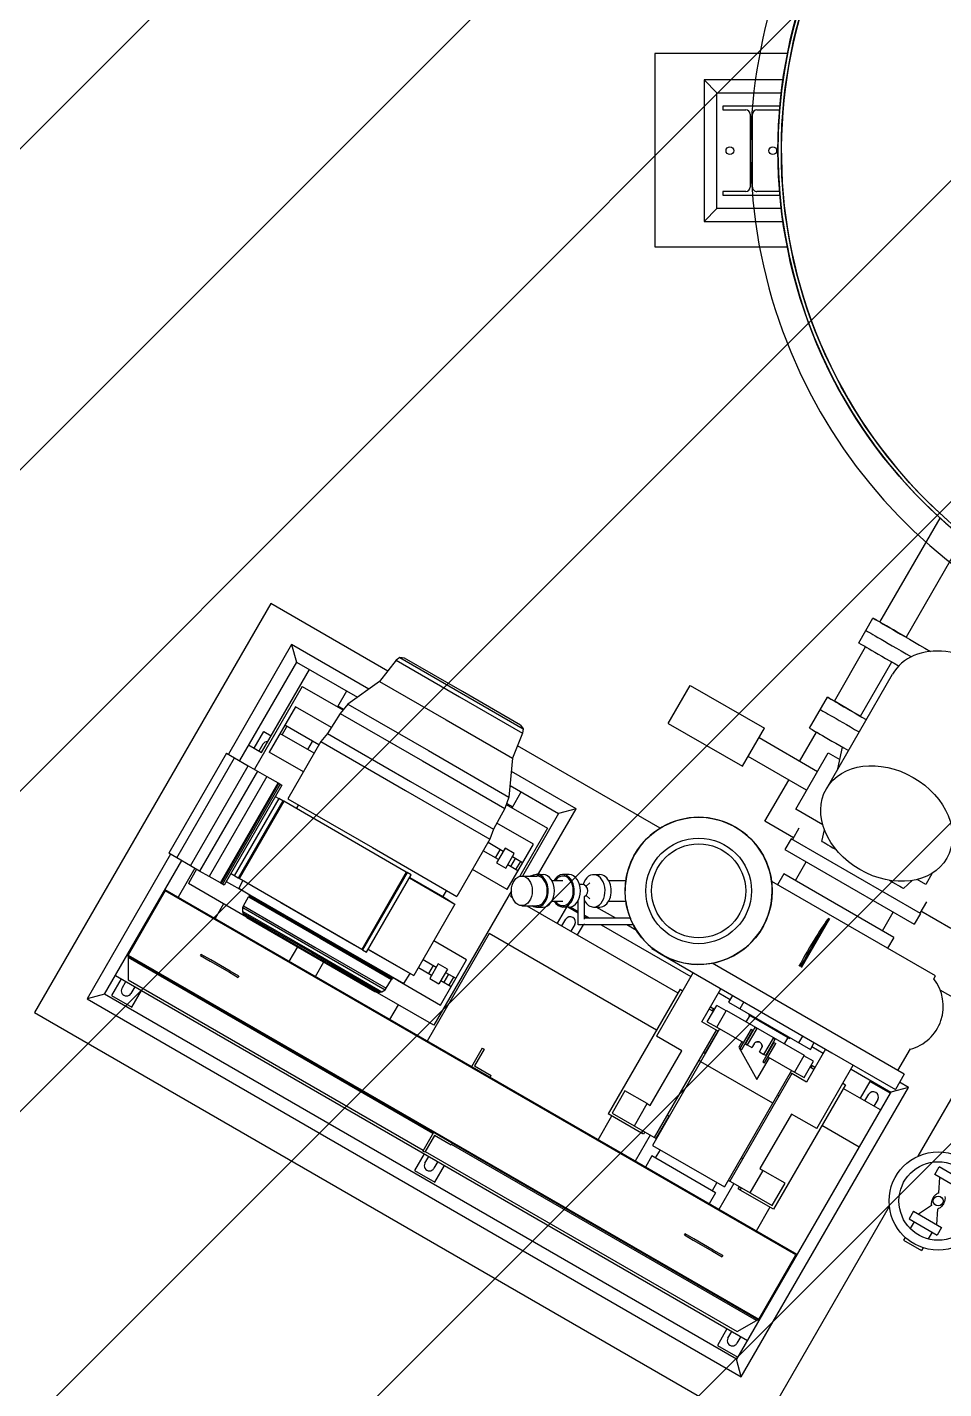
# Model space of a CAD drawing. Header units: metres. Extents: x 0 to 63075, y 0 to 44550.
# Drawn here: x 54331 to 54651.6, y 37339.6 to 37815.8 of the extents above; entities that cross this region are included whole.
import ezdxf

# ---------------------------------------------------------------- set-up
doc = ezdxf.new("R2010")
doc.units = ezdxf.units.M
doc.header["$LTSCALE"] = 75
for name, color, linetype in [('AI-Hatch mob', 7, 'Continuous'), ('GSB', 7, 'Continuous'), ('ML6', 1, 'Continuous'), ('SL1', 8, 'Continuous')]:
    doc.layers.add(name, color=color, linetype=linetype)

# ---------------------------------------------------------------- blocks, each defined once
blk = doc.blocks.new('A$C6bae614f')
at = {"layer": 'SL1'}
for p, q in [((377424.8, 26579.1), (377424.8, 26129.1)), ((377734.1, 26579.1), (377424.8, 26579.1)), ((377739.6, 26565.2), (377739.6, 26565.1)), ((377569.9, 26487.8), (377539.9, 26517.8)), ((377723.6, 26517.8), (377539.9, 26517.8)), ((377539.9, 26517.8), (377539.9, 26187.8)), ((377569.9, 26217.8), (377569.9, 26487.8)), ((377569.9, 26487.8), (377719.7, 26487.8)), ((377583.4, 26456.3), (377583.4, 26447.9)), ((377716.4, 26456.3), (377583.4, 26456.3)), ((377716.4, 26447.9), (377716.4, 26456.3)), ((377583.4, 26447.9), (377636.9, 26447.9)), ((377647, 26437.8), (377647, 26267.8)), ((377652.8, 26267.8), (377652.8, 26437.8)), ((377662.9, 26447.9), (377716.4, 26447.9)), ((377636.9, 26257.7), (377583.4, 26257.7)), ((377583.4, 26257.7), (377583.4, 26249.3)), ((377716.4, 26257.7), (377662.9, 26257.7)), ((377716.4, 26249.3), (377716.4, 26257.7)), ((377583.4, 26249.3), (377716.4, 26249.3)), ((377569.9, 26217.8), (377539.9, 26187.8)), ((377719.7, 26217.8), (377569.9, 26217.8)), ((377539.9, 26187.8), (377723.6, 26187.8)), ((377424.8, 26129.1), (377733.6, 26129.1)), ((377949.5, 25254.6), (378089.5, 25497.1)), ((378143.7, 25450.7), (378010.2, 25219.6)), ((376530.5, 25298.4), (375980.4, 24345.8)), ((376803.2, 25140.9), (376530.5, 25298.4)), ((377900, 25206.4), (377933.2, 25264)), ((376579.1, 25202.7), (376431.6, 24947.1)), ((376579.1, 25202.7), (376590.1, 25161.7)), ((376759.1, 25098.8), (376579.1, 25202.7)), ((377843.3, 25070.7), (377916.2, 25197)), ((376590.1, 25161.7), (376457.6, 24932.1)), ((376590.1, 25161.7), (376732.2, 25079.7)), ((376822.8, 25165.8), (376784, 25116.6)), ((376831.3, 25172.3), (376822.8, 25165.8)), ((376822.8, 25165.8), (376970, 25080.8)), ((376831.3, 25172.3), (376974.9, 25089.4)), ((376841.9, 25170.9), (376831.3, 25172.3)), ((376977, 25092.9), (376841.9, 25170.9)), ((377904, 25035.6), (377976.9, 25162)), ((376508.9, 24951.1), (376620.4, 25144.2)), ((376784, 25116.6), (376709.8, 25063.8)), ((376784, 25116.6), (376938.9, 25027.1)), ((377824.7, 24866.7), (377979, 25133.9)), ((376603.5, 25104.8), (376492.2, 24912.1)), ((376603.5, 25104.8), (376698.4, 25050.1)), ((376707, 25094.2), (376685.7, 25057.3)), ((376974.9, 25089.4), (377118.6, 25006.4)), ((377112.1, 25014.9), (376977, 25092.9)), ((377456.5, 25019), (377507.6, 25107.4)), ((377507.6, 25107.4), (377680.8, 25007.4)), ((376587.9, 25057.8), (376526.9, 24952.2)), ((376671.6, 25009.5), (376587.9, 25057.8)), ((376687, 25059.6), (376700, 25052.1)), ((376709.8, 25063.8), (376691.8, 25042.2)), ((376709.8, 25063.8), (376897.6, 24955.4)), ((376970, 25080.8), (377117.2, 24995.8)), ((377785.4, 25007.9), (377827, 25080.1)), ((376691.8, 25042.2), (376662.9, 24995.4)), ((376691.8, 25042.2), (376883.7, 24931.4)), ((376938.9, 25027.1), (377093.9, 24937.6)), ((376491.6, 24961.1), (376514.1, 25000.1)), ((376514.1, 25000.1), (376531.4, 24990.1)), ((376631.5, 24949.5), (376551.9, 24995.5)), ((376557.1, 24992.5), (376568.1, 25011.5)), ((376642.5, 24968.6), (376562.9, 25014.5)), ((376662.9, 24995.4), (376647.1, 24976.5)), ((376662.9, 24995.4), (376856.2, 24883.8)), ((377117.2, 24995.8), (377093.9, 24937.6)), ((377112.1, 25014.9), (377118.6, 25006.4)), ((377118.6, 25006.4), (377117.2, 24995.8)), ((377456.5, 25019), (377629.7, 24919)), ((377629.7, 24919), (377680.8, 25007.4)), ((377762.2, 24930.3), (377801.6, 24998.5)), ((376478.6, 24968.6), (376508.9, 24951.1)), ((376511.9, 24970.2), (376502.9, 24954.6)), ((376647.1, 24976.5), (376570.2, 24843.4)), ((376616.8, 24958), (376627.8, 24977)), ((376647.1, 24976.5), (376844.1, 24862.8)), ((377437.3, 24774.8), (377105.4, 24966.4)), ((377803.7, 24906.4), (377667.8, 24984.9)), ((377851.3, 24912.7), (377862.3, 24963.5)), ((376427.4, 24949.6), (376292.9, 24716.6)), ((376311.4, 24705.9), (376446, 24938.9)), ((376427.4, 24949.6), (376446, 24938.9)), ((376446, 24938.9), (376478.1, 24920.3)), ((376606.5, 24906.2), (376526.9, 24952.2)), ((376883.7, 24931.4), (377075.6, 24820.6)), ((376897.6, 24955.4), (377085.3, 24847)), ((377093.9, 24937.6), (377085.3, 24847)), ((377778.7, 24863.1), (377642.8, 24941.6)), ((377753.2, 24818.9), (377829.2, 24950.5)), ((377829.2, 24950.5), (377856.1, 24935)), ((376343.6, 24687.3), (376478.1, 24920.3)), ((376499.4, 24908), (376364.8, 24675.1)), ((376521.4, 24895.3), (376386.9, 24662.3)), ((376478.1, 24920.3), (376499.4, 24908)), ((376499.4, 24908), (376521.4, 24895.3)), ((376521.4, 24895.3), (376547.6, 24880.2)), ((377241.6, 24820.2), (377091, 24907.2)), ((376413.1, 24647.2), (376547.6, 24880.2)), ((376549.1, 24879.3), (376414.6, 24646.3)), ((376552.2, 24877.5), (376417.7, 24644.6)), ((376552.5, 24877.3), (376418, 24644.4)), ((376556, 24875.3), (376421.5, 24642.4)), ((376547.6, 24880.2), (376549.1, 24879.3)), ((376549.1, 24879.3), (376552.2, 24877.5)), ((376552.2, 24877.5), (376552.5, 24877.3)), ((376552.5, 24877.3), (376556, 24875.3)), ((376844.1, 24862.8), (377041.1, 24749)), ((376856.2, 24883.8), (377049.5, 24772.2)), ((377087.9, 24874.3), (377200.7, 24809.2)), ((377681.7, 24790.9), (377737.2, 24887)), ((376549.2, 24844.1), (376445.2, 24664)), ((376558.7, 24838.6), (376454.7, 24658.5)), ((376560.6, 24837.6), (376456.6, 24657.4)), ((376540.7, 24848.8), (376549.1, 24843.9)), ((376558.7, 24838.6), (376549.2, 24844.1)), ((376560.6, 24837.6), (376558.7, 24838.6)), ((376846.2, 24672.7), (376560.6, 24837.6)), ((376570.2, 24843.4), (376767.2, 24729.7)), ((377085.3, 24847), (377075.6, 24820.6)), ((377080, 24832.7), (377094.1, 24824.6)), ((377092.8, 24822.3), (377114.1, 24859.2)), ((376594.9, 24829.2), (376589.9, 24820.6)), ((377075.6, 24820.6), (377049.5, 24772.2)), ((377079.1, 24830.2), (377175, 24774.8)), ((377200.7, 24809.2), (377116.5, 24663.4)), ((377154.1, 24668.6), (377241.6, 24820.2)), ((377241.6, 24820.2), (377200.7, 24809.2)), ((377816.6, 24782.3), (377753.2, 24818.9)), ((377049.5, 24772.2), (377041.1, 24749)), ((377142.1, 24737.8), (377057.4, 24786.8)), ((377175, 24774.8), (377110.3, 24662.7)), ((377748, 24752.7), (377681.7, 24790.9)), ((377760.9, 24775.1), (377745.5, 24748.4)), ((377814.5, 24744.1), (377820.4, 24771)), ((377041.1, 24749), (376964.2, 24615.9)), ((377071.7, 24720.8), (377036.5, 24741.1)), ((377081.1, 24632.2), (377142.1, 24737.8)), ((377742.7, 24750), (377728.2, 24724.9)), ((378044, 24576), (377742.7, 24750)), ((376297.1, 24714.2), (376102.4, 24377)), ((376311.4, 24705.9), (376292.9, 24716.6)), ((376343.6, 24687.3), (376311.4, 24705.9)), ((376767.2, 24729.7), (376964.2, 24615.9)), ((377060.7, 24701.7), (377025.5, 24722)), ((377054.2, 24705.5), (377065.2, 24724.5)), ((377076.2, 24728.6), (377056.2, 24693.9)), ((377097.8, 24716.1), (377076.2, 24728.6)), ((377077.8, 24681.4), (377097.8, 24716.1)), ((377099.8, 24704.5), (377088.8, 24685.5)), ((377117.1, 24694.5), (377093.3, 24708.3)), ((377728.2, 24724.9), (378029.5, 24550.9)), ((376143.4, 24387.9), (376323.1, 24699.2)), ((376353.4, 24681.7), (376314.4, 24614.1)), ((376357.7, 24679.2), (376338.5, 24645.9)), ((376364.8, 24675.1), (376343.6, 24687.3)), ((376386.9, 24662.3), (376364.8, 24675.1)), ((376846.2, 24672.7), (376742.2, 24492.5)), ((376848.1, 24671.6), (376846.2, 24672.7)), ((377081.1, 24632.2), (377000.5, 24678.7)), ((377056.2, 24693.9), (377077.8, 24681.4)), ((377106.1, 24675.5), (377082.3, 24689.2)), ((377111.9, 24697.5), (377100.9, 24678.5)), ((377752.4, 24652.9), (377777.5, 24696.4)), ((376473.7, 24567.7), (376338.5, 24645.9)), ((376413.1, 24647.2), (376386.9, 24662.3)), ((376414.6, 24646.3), (376413.1, 24647.2)), ((376417.7, 24644.6), (376414.6, 24646.3)), ((376418, 24644.4), (376417.7, 24644.6)), ((376421.5, 24642.4), (376418, 24644.4)), ((376426.5, 24651), (376470.7, 24625.5)), ((376454.7, 24658.5), (376436.8, 24668.9)), ((376456.6, 24657.4), (376454.7, 24658.5)), ((376456.2, 24634.6), (376465.6, 24652.3)), ((376742.2, 24492.5), (376456.6, 24657.4)), ((376848.1, 24671.6), (376744.1, 24491.5)), ((376753.5, 24486), (376857.5, 24666.1)), ((376857.5, 24666.1), (376848.1, 24671.6)), ((376853.5, 24659.1), (376959.6, 24597.8)), ((376854.1, 24660.1), (376931.2, 24615.6)), ((377115.3, 24663.4), (377150.2, 24663.4)), ((377154.1, 24668.6), (377134.6, 24663.4)), ((377150.2, 24666.6), (377164.8, 24666.6)), ((377157.7, 24666.6), (377154.1, 24668.6)), ((377185.3, 24653), (377210.9, 24653)), ((377225.4, 24666.6), (377210.9, 24666.6)), ((377264.9, 24639.5), (377273.4, 24647.7)), ((377282.5, 24666.6), (377297.1, 24666.6)), ((377317.6, 24653), (377357.5, 24653)), ((378078.7, 24430.7), (377697.3, 24650.9)), ((377725.6, 24668.4), (377710.9, 24643)), ((377981.9, 24520.4), (377725.6, 24668.4)), ((378024.5, 24653.1), (378004.2, 24634.6)), ((378056.3, 24643.9), (378036.3, 24655.4)), ((378071.5, 24670.1), (378056.3, 24643.9)), ((376284.8, 24628.9), (376198.3, 24479.1)), ((377756.3, 23781.6), (376284.1, 24631.6)), ((377753.5, 23780.9), (376284.8, 24628.9)), ((376456.2, 24634.6), (376648.3, 24523.7)), ((376481.3, 24618.8), (376456.2, 24634.6)), ((376467.2, 24593.7), (376478.5, 24614.6)), ((376480.3, 24617.1), (376478.5, 24614.6)), ((376478.5, 24614.6), (376645.2, 24518.4)), ((376481.3, 24618.8), (376480.3, 24617.1)), ((376480.3, 24617.1), (376646.7, 24521)), ((376481.3, 24618.8), (376647.7, 24522.8)), ((377090.9, 24629.1), (376910, 24315.8)), ((376939.5, 24630.2), (376931.2, 24615.6)), ((376931.2, 24615.6), (376959.6, 24597.8)), ((377091.7, 24620.4), (377089.2, 24616.1)), ((377089.2, 24616.1), (377093.4, 24613.6)), ((377261.5, 24562.7), (377261.5, 24615.6)), ((377264.9, 24618.2), (377273.4, 24610)), ((377698.7, 24628.8), (377698.7, 24628.8)), ((376420.7, 24598.3), (376401, 24564.1)), ((376465.3, 24581), (376465.5, 24589.8)), ((376465.3, 24581), (376627.4, 24487.4)), ((376466.4, 24577.1), (376465.3, 24581)), ((376465.5, 24589.8), (376467.2, 24593.7)), ((376465.5, 24589.8), (376631.2, 24494.1)), ((376466.4, 24577.1), (376625.9, 24484.9)), ((376469, 24572.2), (376466.4, 24577.1)), ((376467.2, 24593.7), (376633.3, 24497.8)), ((376554.2, 24601), (376554.1, 24601.2)), ((376724.9, 24502.4), (376554.2, 24601)), ((376959.6, 24597.8), (376863.6, 24431.6)), ((377115.3, 24594.3), (377150.2, 24594.3)), ((377126.9, 24594.3), (377478.9, 24391.1)), ((377150.2, 24591.1), (377164.8, 24591.1)), ((377185.3, 24604.7), (377210.9, 24604.7)), ((377219.1, 24591.1), (377197.4, 24553.6)), ((377225.4, 24591.1), (377210.9, 24591.1)), ((377246.5, 24577.2), (377222.4, 24591.1)), ((377228.1, 24591.3), (377246.5, 24580.7)), ((377246.5, 24549.9), (377246.5, 24605.7)), ((377282.5, 24591.1), (377297.1, 24591.1)), ((377333.9, 24564.9), (377288.4, 24591.1)), ((377317.6, 24604.7), (377357.5, 24604.7)), ((377955.1, 24535.9), (377980.2, 24579.4)), ((378057.8, 24603.6), (378042.4, 24576.9)), ((378114.8, 24541), (378044.9, 24581.3)), ((376469, 24572.2), (376624.5, 24482.4)), ((376474.4, 24567.1), (376469, 24572.2)), ((376474.4, 24567.1), (376623.6, 24481)), ((377208.7, 24547.1), (377217.7, 24562.7)), ((377238.5, 24550.7), (377229.5, 24535.1)), ((377245, 24526.1), (377258.8, 24549.9)), ((377375.1, 24549.9), (377246.5, 24549.9)), ((377261.5, 24572), (377273.9, 24564.9)), ((377267.5, 24565.1), (377261.5, 24568.6)), ((377368.2, 24564.9), (377261.5, 24564.9)), ((377261.5, 24549.9), (377261.5, 24552.1)), ((377267.4, 24564.9), (377267.5, 24565.1)), ((377299.9, 24549.9), (377508.9, 24429.1)), ((377382.7, 24536.7), (377359.9, 24549.9)), ((377766.6, 24450), (377832.6, 24564.2)), ((378044, 24576), (378029.5, 24550.9)), ((376645.2, 24518.4), (376811.9, 24422.1)), ((376646.7, 24521), (376813.2, 24424.9)), ((376647.7, 24522.8), (376814.2, 24426.7)), ((376648.3, 24523.7), (376840.4, 24412.7)), ((377039.2, 24529.5), (376894.6, 24279.1)), ((377428.9, 24304.5), (377039.2, 24529.5)), ((377981.9, 24520.4), (377967.3, 24495)), ((376573.4, 24464.6), (376593.1, 24498.6)), ((376624.5, 24482.4), (376779.9, 24392.7)), ((376625.9, 24484.9), (376785.5, 24392.8)), ((376627.4, 24487.4), (376789.4, 24393.9)), ((376631.2, 24494.1), (376796.9, 24398.5)), ((376633.3, 24497.8), (376799.5, 24401.9)), ((376725.2, 24502.4), (376724.9, 24502.4)), ((376744.1, 24491.5), (376742.2, 24492.5)), ((376744.1, 24491.5), (376753.5, 24486)), ((376757.3, 24492.5), (376855, 24436.1)), ((376757.5, 24492.8), (376863.6, 24431.6)), ((376986.6, 24468.5), (376910.3, 24512.5)), ((377418.1, 24496.6), (377417, 24494.6)), ((377417, 24494.6), (377437.5, 24482.8)), ((377667.8, 23628.3), (376195.6, 24478.4)), ((376198.3, 24479.1), (377667, 23631)), ((376198.3, 24476.8), (376198.3, 24421.4)), ((376908.2, 24063.4), (376198.3, 24473.3)), ((376366.8, 24478.1), (376368.4, 24480.9)), ((376366.8, 24478.1), (376389.2, 24465.2)), ((376390.7, 24468), (376368.4, 24480.9)), ((376389.2, 24465.2), (376434.1, 24439.2)), ((376435.7, 24442), (376390.7, 24468)), ((376623.6, 24481), (376772.8, 24394.8)), ((376634.5, 24429.3), (376654.2, 24463.3)), ((376874.3, 24450.2), (376905.1, 24432.4)), ((376885.3, 24469.2), (376916.1, 24451.4)), ((376898.7, 24436.1), (376909.7, 24455.2)), ((376920.6, 24459.2), (376900.6, 24424.6)), ((376942.3, 24446.7), (376920.6, 24459.2)), ((376925.6, 24362.8), (376986.6, 24468.5)), ((377445.6, 24478.1), (377837.7, 24251.7)), ((377858.3, 24287.5), (377558.9, 24460.3)), ((376181.6, 24424.2), (376159.1, 24385.2)), ((376168.6, 24431.7), (377640.8, 23581.6)), ((376198.3, 24421.4), (376885.7, 24024.5)), ((376434.1, 24439.2), (376454.8, 24427.3)), ((376456.4, 24430.1), (376435.7, 24442)), ((376456.4, 24430.1), (376454.8, 24427.3)), ((376799.5, 24401.9), (376811.9, 24422.1)), ((376813.2, 24424.9), (376811.9, 24422.1)), ((376814.2, 24426.7), (376813.2, 24424.9)), ((376814.2, 24426.7), (376840.4, 24412.7)), ((376825.3, 24420.8), (376925.6, 24362.8)), ((376840.4, 24412.7), (376855, 24436.1)), ((376855, 24436.1), (376863.6, 24431.6)), ((376900.6, 24424.6), (376922.3, 24412.1)), ((376942.3, 24446.7), (376922.3, 24412.1)), ((376926.8, 24419.9), (376950.6, 24406.1)), ((376944.3, 24435.2), (376933.3, 24416.1)), ((376937.8, 24438.9), (376961.6, 24425.2)), ((376956.4, 24428.2), (376945.4, 24409.1)), ((377514.3, 24438.4), (377428.9, 24290.6)), ((378075, 24424.2), (378078.7, 24430.7)), ((376143.4, 24387.9), (376102.4, 24377)), ((377615.6, 23537.9), (376143.4, 24387.9)), ((376183.9, 24402.1), (376192.9, 24417.7)), ((376213.6, 24405.7), (376204.6, 24390.1)), ((376206.7, 24357.7), (376229.2, 24396.7)), ((376772.8, 24394.8), (376779.9, 24392.7)), ((376910, 24315.8), (376773.7, 24394.5)), ((376779.9, 24392.7), (376785.5, 24392.8)), ((376785.5, 24392.8), (376789.4, 24393.9)), ((376789.4, 24393.9), (376796.9, 24398.5)), ((376796.9, 24398.5), (376799.5, 24401.9)), ((377483.9, 24399.7), (377316.4, 24109.6)), ((377483.9, 24399.7), (377489.9, 24396.2)), ((377534.9, 24324.1), (377579.2, 24400.9)), ((377573.9, 24391.6), (377600.7, 24376.1)), ((378219.2, 24323.3), (378090.1, 24397.9)), ((376102.4, 24377), (377626.5, 23496.9)), ((376159.1, 24385.2), (376206.7, 24357.7)), ((376808, 24329.1), (376827.7, 24363.3)), ((377547.4, 24323.8), (377569.4, 24361.9)), ((377554.9, 24358.7), (377564.4, 24353.2)), ((377591.5, 24349.1), (377569.4, 24361.9)), ((377606.1, 24385.4), (377596.8, 24369.4)), ((377596.8, 24369.4), (377787.4, 24259.4)), ((377632.6, 24370.1), (377623.4, 24354.1)), ((375980.4, 24345.8), (377669.1, 23370.7)), ((377572.7, 24302.2), (377534.9, 24324.1)), ((377547.4, 24323.8), (377569.5, 24311)), ((377561.4, 24348), (377551.9, 24353.5)), ((377561.8, 24354.7), (377558.8, 24349.5)), ((377569.5, 24311), (377591.5, 24349.1)), ((377592.2, 24350.5), (377591.5, 24349.2)), ((377592.2, 24350.5), (377773.3, 24245.9)), ((377638.1, 24324), (377646.8, 24338.9)), ((377644, 24342.2), (377643.2, 24340.9)), ((377643.2, 24340.9), (377739.5, 24285.3)), ((378038.9, 24011), (378219.2, 24323.3)), ((377576.1, 24307.2), (377419.6, 24036.1)), ((377424.1, 24054.3), (377568.6, 24304.6)), ((377542.7, 24250.3), (377572.7, 24302.2)), ((377569.5, 24311), (377631.4, 24275.3)), ((377572.7, 24302.2), (377573.1, 24302)), ((377649.4, 24306.5), (377623.4, 24261.4)), ((377627.5, 24259), (377653.5, 24304.1)), ((377658.4, 24310.5), (377636.4, 24272.4)), ((377662.5, 24308.1), (377640.5, 24270)), ((377649.4, 24306.5), (377653.5, 24304.1)), ((377658.4, 24310.5), (377662.5, 24308.1)), ((377023.2, 24262.6), (376998.2, 24219.3)), ((377027.5, 24260.1), (377005, 24221.2)), ((377023.2, 24262.6), (377027.5, 24260.1)), ((377487.8, 24256.6), (377428.9, 24290.6)), ((377628, 24277.2), (377621, 24265.1)), ((377621, 24265.1), (377662.8, 24189.8)), ((377623.4, 24261.4), (377627.5, 24259)), ((377635.5, 24272.9), (377636.4, 24272.4)), ((377636.4, 24272.4), (377640.5, 24270)), ((377640.5, 24270), (377651.3, 24263.8)), ((377656.3, 24272.4), (377651.3, 24263.8)), ((377668.6, 24253.8), (377673.6, 24262.4)), ((377702.4, 24275.8), (377676.4, 24230.8)), ((377679.4, 24247.6), (377701.4, 24285.7)), ((377680.6, 24228.4), (377706.6, 24273.5)), ((377683.6, 24245.2), (377705.6, 24283.3)), ((377701.4, 24285.7), (377705.6, 24283.3)), ((377702.4, 24275.8), (377706.6, 24273.5)), ((377727.3, 24272.5), (377735.9, 24287.4)), ((377740.2, 24286.6), (377739.5, 24285.3)), ((377760.8, 24274.7), (377770.1, 24290.7)), ((377822.6, 24260.4), (377778.2, 24183.6)), ((377787.4, 24259.4), (377796.6, 24275.4)), ((377791.2, 24266.1), (377817.2, 24251.1)), ((378006.3, 24202), (377858.3, 24287.5)), ((377991.3, 24210.7), (378020.3, 24260.8)), ((377414.3, 24129.3), (377487.8, 24256.6)), ((377532.1, 24231), (377527.6, 24233.6)), ((377699.8, 24134.2), (377532.1, 24231)), ((377542.7, 24250.3), (377538.6, 24252.6)), ((377543.1, 24250), (377542.7, 24250.3)), ((377662.8, 24189.8), (377691.9, 24240.3)), ((377668.6, 24253.8), (377679.4, 24247.6)), ((377676.4, 24230.8), (377680.6, 24228.4)), ((377683.6, 24245.2), (377679.4, 24247.6)), ((377683.6, 24245.2), (377684.4, 24244.7)), ((377688.6, 24242.3), (377750.5, 24206.5)), ((377772.5, 24244.6), (377750.5, 24206.5)), ((377773.3, 24245.9), (377772.5, 24244.6)), ((377794.6, 24231.9), (377772.5, 24244.6)), ((377772.6, 24193.8), (377794.6, 24231.9)), ((377837.7, 24251.7), (377985.7, 24166.2)), ((377005, 24221.2), (377044, 24198.6)), ((377041.5, 24194.3), (377044, 24198.6)), ((377743.8, 24210.4), (377587.3, 23939.3)), ((377744.4, 24203.1), (377599.9, 23952.8)), ((377740.8, 24205.2), (377744.4, 24203.1)), ((377778.2, 24183.6), (377744.4, 24203.1)), ((377750.5, 24206.5), (377772.6, 24193.8)), ((377795.2, 24213), (377786.6, 24218)), ((377788.3, 24217), (377791.3, 24222.2)), ((377789.6, 24223.2), (377791.3, 24222.2)), ((377791.3, 24222.2), (377798.2, 24218.2)), ((377802.2, 24075.1), (377887.5, 24222.9)), ((377882.2, 24213.6), (377974.8, 24160.1)), ((378006.3, 24202), (377985.7, 24166.2)), ((377626.5, 23496.9), (378015.8, 24171.1)), ((377869.2, 24177.2), (377701.7, 23887.1)), ((377863.2, 24180.7), (377869.2, 24177.2)), ((377950.8, 24118.6), (377864.2, 24168.6)), ((377925.7, 24185), (377903.2, 24146.1)), ((377973.3, 24157.5), (377925.7, 24185)), ((378015.8, 24171.1), (377974.8, 24160.1)), ((378015.8, 24171.1), (377995.3, 24182.9)), ((377355.4, 24163.3), (377325.4, 24111.3)), ((377407.4, 24133.3), (377355.4, 24163.3)), ((377377.4, 24081.3), (377407.4, 24133.3)), ((377407.4, 24133.3), (377414.3, 24129.3)), ((377973.3, 24157.5), (377615.6, 23537.9)), ((377714.4, 24151.1), (377710.8, 24153.2)), ((377914.5, 24139.6), (377923.5, 24155.1)), ((377944.3, 24143.1), (377935.2, 24127.6)), ((377974.8, 24160.1), (377973.3, 24157.5)), ((377293, 24049.1), (377325, 24104.6)), ((377394.3, 24064.6), (377316.4, 24109.6)), ((377325.4, 24111.3), (377428.2, 24052)), ((377428.2, 24052), (377458.2, 24103.9)), ((377458.2, 24103.9), (377454.1, 24106.3)), ((377458.2, 24103.9), (377458.6, 24103.7)), ((377743.3, 24109.1), (377669.8, 23981.8)), ((377802.2, 24075.1), (377743.3, 24109.1)), ((377397.3, 24069.8), (377394.3, 24064.6)), ((377900.8, 24032), (377814.2, 24082)), ((376909.7, 24066), (376884.7, 24022.7)), ((376911.5, 24059.2), (376889, 24020.2)), ((376950.5, 24036.7), (376911.5, 24059.2)), ((376953, 24041), (376950.5, 24036.7)), ((377662, 23628.2), (376951.5, 24038.4)), ((377414.6, 24059.8), (377379.6, 23999.1)), ((377398.6, 24062.1), (377394.3, 24064.6)), ((377401.6, 24067.3), (377398.6, 24062.1)), ((377428.6, 24051.7), (377428.2, 24052)), ((376887.4, 24016.7), (376864.9, 23977.7)), ((376889, 24020.2), (376884.7, 24022.7)), ((376889.7, 23994.6), (376898.7, 24010.2)), ((376890, 24022), (377617, 23602.2)), ((377418.3, 24011.4), (377403.3, 23985.4)), ((377566.5, 23925.8), (377418.3, 24011.4)), ((377419.6, 24036.1), (377587.3, 23939.3)), ((377437.2, 24026), (377426.2, 24006.9)), ((377629.9, 24004.8), (377626.3, 24006.9)), ((376864.9, 23977.7), (376912.5, 23950.2)), ((376919.4, 23998.2), (376910.4, 23982.6)), ((376912.5, 23950.2), (376935, 23989.2)), ((377676.7, 23977.8), (377646.7, 23925.8)), ((377669.8, 23981.8), (377676.7, 23977.8)), ((377728.7, 23947.8), (377676.7, 23977.8)), ((378077.1, 23968.1), (378087.4, 23986)), ((378152.8, 23948.2), (378087.4, 23986)), ((377569.7, 23949.5), (377558.7, 23930.3)), ((377609.5, 23947.3), (377574.4, 23886.6)), ((377596.3, 23954.9), (377698.7, 23895.8)), ((377698.7, 23895.8), (377728.7, 23947.8)), ((378142.5, 23930.4), (378077.1, 23968.1)), ((378086.3, 23925.3), (378088.7, 23961.4)), ((377566.5, 23925.8), (377551.5, 23899.8)), ((377619.5, 23934.6), (377622.5, 23939.8)), ((377623.8, 23932.1), (377619.5, 23934.6)), ((377623.8, 23932.1), (377626.8, 23937.3)), ((377701.7, 23887.1), (377623.8, 23932.1)), ((377693.1, 23892.1), (377661, 23836.6)), ((377669.1, 23370.7), (377971.5, 23894.3)), ((378027.7, 23882.6), (378017.4, 23864.7)), ((378027.7, 23882.6), (378093.1, 23844.9)), ((378069.4, 23896), (378039.3, 23875.9)), ((378083.9, 23887.7), (378081.5, 23851.5)), ((378017.4, 23864.7), (378082.8, 23827)), ((378029.2, 23857.9), (378020.1, 23842.2)), ((377494, 23827.3), (377495.6, 23830)), ((377494, 23827.3), (377514.6, 23815.4)), ((377516.2, 23818.1), (377495.6, 23830)), ((377561.2, 23792.2), (377516.2, 23818.1)), ((378008.3, 23821.8), (378004.4, 23815)), ((378071, 23833.8), (378061.9, 23818)), ((378093.1, 23844.9), (378082.8, 23827)), ((377514.6, 23815.4), (377559.6, 23789.4)), ((377559.6, 23789.4), (377582, 23776.5)), ((377583.6, 23779.2), (377561.2, 23792.2)), ((378004.4, 23815), (378046.2, 23790.9)), ((378050.1, 23797.7), (378046.2, 23790.9)), ((377583.6, 23779.2), (377582, 23776.5)), ((377667, 23631), (377753.5, 23780.9)), ((377617, 23602.2), (377662, 23628.2)), ((377662, 23628.2), (377665, 23629.9)), ((377593.2, 23609.1), (377570.7, 23570.2)), ((377595.4, 23587), (377604.4, 23602.6)), ((377570.7, 23570.2), (377618.3, 23542.7)), ((377625.2, 23590.6), (377616.2, 23575)), ((377626.5, 23496.9), (377615.6, 23537.9))]:
    blk.add_line(p, q, dxfattribs=at)
for centre, radius in [((378869.8, 26352.7), 1158), ((378869.8, 26352.7), 1150), ((377599.9, 26352.8), 9), ((377699.9, 26352.8), 9), ((377527.2, 24628.8), 171.5), ((377527.2, 24628.8), 123), ((377527.2, 24628.9), 109.5), ((378085.1, 23906.5), 114.3), ((378085.1, 23906.5), 91.4), ((378085.1, 23906.5), 11.4)]:
    blk.add_circle(centre, radius, dxfattribs=at)
for centre, radius, start, end in [((378869.8, 26352.7), 1150, 123.245, 116.6684), ((378869.8, 26352.7), 1221.5, 121.0729, 67.2925), ((378869.8, 26352.7), 1158, 122.9859, 69.3681), ((377636.9, 26437.8), 10.1, 359.9981, 89.9981), ((377662.9, 26437.8), 10.1, 89.9981, 179.9981), ((377636.9, 26267.8), 10.1, 269.9981, 359.9981), ((377662.9, 26267.8), 10.1, 179.9981, 269.9981), ((376522.3, 24964.2), 12, 84.6224, 149.9981), ((377527.2, 24628.8), 171.4, 359.9974, 179.9988), ((377254, 24628.9), 15.2, 299.4573, 105.1683), ((377527.2, 24628.8), 171.4, 207.4291, 0.0007), ((377527.2, 24628.8), 171.4, 359.998, 359.9986), ((377527.2, 24628.8), 171.4, 359.9981, 0.0002), ((377527.2, 24628.8), 171.4, 188.0833, 201.9107), ((377228.1, 24556.7), 12, 329.9981, 149.9981), ((377993.4, 24360.1), 103.7, 284.6334, 38.1612), ((376194.2, 24396.1), 12, 149.9981, 329.9981), ((377933.9, 24149.1), 12, 329.9981, 149.9981), ((376900, 23988.6), 12, 149.9981, 329.9981), ((377605.8, 23581), 12, 149.9981, 329.9981)]:
    blk.add_arc(centre, radius, start, end, dxfattribs=at)
for centre, major_axis, ratio, start_param, end_param in [((378164.2, 25130.7), (-231, 133.4), 0.000132, 5.442117, 7.421115), ((378147.6, 25101.9), (-231, 133.4), 0.000092, 6.283164, 7.282682), ((378130.9, 25073.1), (-231, 133.4), 0.000092, 0, 0.931469), ((378119.3, 25052.9), (140.3, -81), 0.766044, 0, 3.141593), ((378058, 24946.7), (-231, 133.4), 0.000092, 5.442117, 7.201168), ((378041.3, 24917.9), (-231, 133.4), 0.000092, 0, 0.917982), ((378016.3, 24874.6), (-231, 133.4), 0.000092, 0, 0.917982), ((377909.4, 24689.3), (-94.9, 54.8), 0.000092, 0.000029, 0.857428), ((377150.2, 24628.9), (0, 37.7), 0.707107, 4.712389, 6.696424), ((377150.2, 24628.9), (0, 34.5), 0.707107, 4.712389, 6.283185), ((377164.8, 24628.9), (0, 37.7), 0.707107, 4.712389, 6.283185), ((377210.9, 24628.9), (0, 37.7), 0.707107, 3.141593, 7.159834), ((377210.9, 24628.9), (0, 34.5), 0.707107, 3.141593, 7.080641), ((377225.4, 24628.9), (0, 37.7), 0.707107, 3.141593, 6.283185), ((377282.5, 24628.9), (0, -37.7), 0.707107, 0, 4.311522), ((377297.1, 24628.9), (0, -37.7), 0.707107, 0, 3.141593), ((377909.4, 24689.3), (94.9, -54.8), 0.000092, 5.425758, 6.283156), ((377150.2, 24628.9), (0, -37.7), 0.707107, 5.869946, 7.853982), ((377150.2, 24628.9), (0, -34.5), 0.707107, 0, 1.570796), ((377164.8, 24628.9), (0, -37.7), 0.707107, 0, 1.570796), ((377210.9, 24628.9), (0, -37.7), 0.707107, 5.406537, 6.283185), ((377210.9, 24628.9), (0, -34.5), 0.707107, 5.485729, 6.283185), ((377282.5, 24628.9), (0, -37.7), 0.707107, 5.373764, 6.283185), ((377784.4, 24480.8), (51.9, 89.8), 0.070019, 0.381977, 1.917875), ((377784.4, 24480.8), (-51.9, -89.8), 0.035052, 3.522686, 5.063617)]:
    blk.add_ellipse(centre, major_axis=major_axis, ratio=ratio, start_param=start_param, end_param=end_param, dxfattribs=at)
for centre, major_axis, ratio in [((377965, 24785.7), (140.3, -81), 0.766044), ((377115.3, 24628.9), (0, 34.5), 0.707107)]:
    blk.add_ellipse(centre, major_axis=major_axis, ratio=ratio, dxfattribs=at)
for points, knots in [([(377656.3, 24272.4), (377657, 24273.5), (377657.8, 24274.6), (377658.9, 24275.4), (377660, 24276.2), (377661.2, 24276.8), (377662.4, 24277.1), (377663.6, 24277.4), (377665, 24277.5), (377666.3, 24277.4), (377667.6, 24277.2), (377668.9, 24276.7), (377670, 24276.1), (377671.1, 24275.5), (377672.1, 24274.6), (377672.9, 24273.5), (377673.7, 24272.5), (377674.3, 24271.2), (377674.6, 24270), (377675, 24268.8), (377675.1, 24267.5), (377674.9, 24266.1), (377674.7, 24264.8), (377674.3, 24263.5), (377673.6, 24262.4)], [0, 0, 0, 0, 0.376935, 0.376935, 0.376935, 0.753869, 0.753869, 0.753869, 1.130803, 1.130803, 1.130803, 1.507737, 1.507737, 1.507737, 1.88467, 1.88467, 1.88467, 2.261604, 2.261604, 2.261604, 2.638539, 2.638539, 2.638539, 3.015474, 3.015474, 3.015474, 3.015474]), ([(377673.6, 24262.4), (377674.3, 24263.5), (377674.7, 24264.8), (377674.9, 24266.1), (377675.1, 24267.5), (377675, 24268.8), (377674.6, 24270), (377674.3, 24271.2), (377673.7, 24272.5), (377672.9, 24273.5), (377672.1, 24274.6), (377671.1, 24275.5), (377670, 24276.1), (377668.9, 24276.7), (377667.6, 24277.2), (377666.3, 24277.4), (377665, 24277.5), (377663.6, 24277.4), (377662.4, 24277.1), (377661.2, 24276.8), (377660, 24276.2), (377658.9, 24275.4), (377657.8, 24274.6), (377657, 24273.5), (377656.3, 24272.4)], [-3.015474, -3.015474, -3.015474, -3.015474, -2.638539, -2.638539, -2.638539, -2.261604, -2.261604, -2.261604, -1.88467, -1.88467, -1.88467, -1.507737, -1.507737, -1.507737, -1.130803, -1.130803, -1.130803, -0.753869, -0.753869, -0.753869, -0.376935, -0.376935, -0.376935, 0, 0, 0, 0]), ([(378086.3, 23925.3), (378086, 23925.2), (378085.7, 23925), (378085.3, 23924.9), (378083.6, 23924.2), (378081.9, 23923.2), (378080.2, 23921.9), (378078.1, 23920.3), (378076.2, 23918.2), (378074.5, 23915.9), (378072.6, 23913.2), (378071.1, 23910.2), (378070.2, 23907.1), (378069.3, 23904.2), (378068.9, 23901.2), (378069.1, 23898.5), (378069.2, 23897.7), (378069.3, 23896.8), (378069.4, 23896)], [0.637218, 0.637218, 0.637218, 0.637218, 0.70005, 0.70005, 0.70005, 1.024067, 1.024067, 1.024067, 1.43199, 1.43199, 1.43199, 1.906884, 1.906884, 1.906884, 2.35788, 2.35788, 2.35788, 2.504375, 2.504375, 2.504375, 2.504375]), ([(378100.8, 23916.9), (378100.8, 23916.6), (378100.9, 23916.2), (378100.9, 23915.9), (378101.2, 23914), (378101.2, 23912), (378100.9, 23910), (378100.6, 23907.3), (378099.7, 23904.6), (378098.6, 23902.1), (378097.2, 23899.1), (378095.3, 23896.2), (378093.1, 23893.9), (378091, 23891.6), (378088.6, 23889.8), (378086.2, 23888.7), (378085.4, 23888.3), (378084.7, 23888), (378083.9, 23887.7)], [0.637218, 0.637218, 0.637218, 0.637218, 0.70005, 0.70005, 0.70005, 1.024067, 1.024067, 1.024067, 1.43199, 1.43199, 1.43199, 1.906884, 1.906884, 1.906884, 2.35788, 2.35788, 2.35788, 2.504375, 2.504375, 2.504375, 2.504375])]:
    blk.add_open_spline(points, degree=3, knots=knots, dxfattribs=at)
blk = doc.blocks.new('zw$15D4')
at = {"layer": 'ML6', "xscale": 0.2502808837766805, "yscale": 0.2502808837766805, "zscale": 0.2502808837766805}
blk.add_blockref('A$C6bae614f', (-85544.74, -3177.34), dxfattribs=at)

msp = doc.modelspace()

# ---------------------------------------------------------------- hatches: boundary and pattern name
at = {"layer": 'AI-Hatch mob'}
h = msp.add_hatch(dxfattribs=at)
h.set_pattern_fill('ANSI31', color=256, scale=25)
h.set_pattern_definition([(45, (-10332.5, -59.206), (-56.1266, 56.1266), [])])
h.paths.add_polyline_path([(55100.67, 38156.14), (54290.75, 38156.14), (54290.75, 36564.59), (55100.67, 36564.59)])

# ---------------------------------------------------------------- block references
at = {"layer": 'GSB', "xscale": 0.6000000000000068, "yscale": 0.6000000000000068, "zscale": 0.6000000000000068}
msp.add_blockref('zw$15D4', (49200, 35721.63), dxfattribs=at)

doc.saveas('drawing.dxf')
